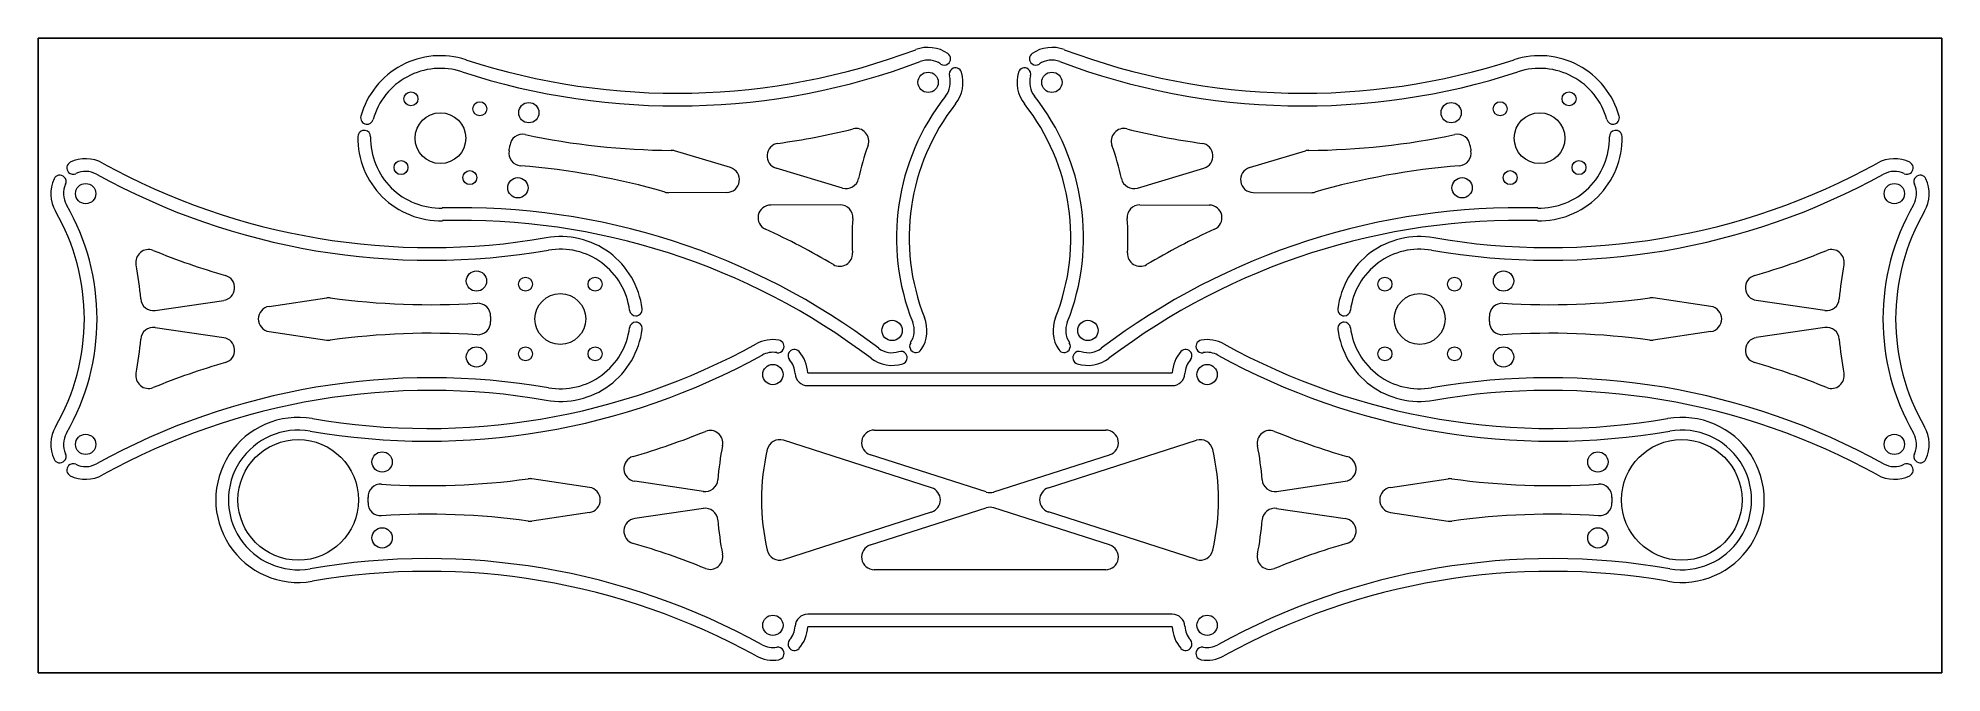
# Model space of a CAD drawing. Header units: millimetres. Extents: x 0 to 300, y 0 to 100.
import ezdxf

# ---------------------------------------------------------------- set-up
doc = ezdxf.new("R2010")
doc.units = ezdxf.units.MM

msp = doc.modelspace()

# ---------------------------------------------------------------- linework, layer by layer
for p, q in [((300, 100), (0, 100)), ((0, 100), (0, 0)), ((300, 0), (300, 100)), ((143.38, 95.94), (143.38, 95.94)), ((143.97, 95.13), (143.97, 95.13)), ((156.03, 95.13), (156.03, 95.13)), ((156.62, 95.94), (156.62, 95.94)), ((51.54, 85.45), (51.54, 85.45)), ((51.69, 86.44), (51.69, 86.44)), ((248.31, 86.44), (248.31, 86.44)), ((248.46, 85.45), (248.46, 85.45)), ((4.12, 78.11), (4.12, 78.11)), ((4.82, 78.83), (4.82, 78.83)), ((295.18, 78.83), (295.18, 78.83)), ((295.88, 78.11), (295.88, 78.11)), ((94.2, 56.25), (94.2, 56.25)), ((94.2, 55.25), (94.2, 55.25)), ((205.8, 56.25), (205.8, 56.25)), ((205.8, 55.25), (205.8, 55.25)), ((117.43, 50.95), (117.43, 50.95)), ((118.3, 50.46), (118.3, 50.46)), ((136.75, 50.26), (136.75, 50.26)), ((137.54, 50.87), (137.54, 50.87)), ((162.46, 50.87), (162.46, 50.87)), ((163.25, 50.26), (163.25, 50.26)), ((181.7, 50.46), (181.7, 50.46)), ((182.57, 50.95), (182.57, 50.95)), ((4.12, 33.39), (4.12, 33.39)), ((295.88, 33.39), (295.88, 33.39)), ((4.82, 32.67), (4.82, 32.67)), ((295.18, 32.67), (295.18, 32.67)), ((117.43, 3.55), (117.43, 3.55)), ((118.3, 4.04), (118.3, 4.04)), ((181.7, 4.04), (181.7, 4.04)), ((182.57, 3.55), (182.57, 3.55)), ((0, 0), (300, 0))]:
    msp.add_line(p, q)
at = {"color": 7, "linetype": 'Continuous', "lineweight": 15}
for p, q in [((109.09, 79.59), (100.31, 82.23)), ((190.91, 79.59), (199.69, 82.23)), ((126.75, 76.38), (116.28, 79.52)), ((173.25, 76.38), (183.72, 79.52)), ((108.52, 75.68), (99.35, 75.65)), ((191.48, 75.68), (200.65, 75.65)), ((126.37, 73.74), (115.44, 73.7)), ((173.63, 73.74), (184.56, 73.7)), ((18.46, 57.08), (29.28, 58.69)), ((36.4, 57.73), (45.48, 59.08)), ((263.6, 57.73), (254.52, 59.08)), ((281.54, 57.08), (270.72, 58.69)), ((18.46, 54.42), (29.28, 52.81)), ((281.54, 54.42), (270.72, 52.81)), ((36.4, 53.77), (45.48, 52.42)), ((263.6, 53.77), (254.52, 52.42)), ((121.29, 47.25), (178.71, 47.25)), ((121.29, 45.25), (178.71, 45.25)), ((140.79, 29.15), (117.45, 36.65)), ((131.77, 38.25), (168.23, 38.25)), ((159.21, 29.15), (182.55, 36.65)), ((149.39, 28.5), (131.16, 34.35)), ((150.61, 28.5), (168.84, 34.35)), ((86.89, 29.23), (77.82, 30.58)), ((104.83, 28.58), (94.02, 30.19)), ((195.17, 28.58), (205.98, 30.19)), ((213.11, 29.23), (222.18, 30.58)), ((86.89, 25.27), (77.82, 23.92)), ((104.83, 25.92), (94.02, 24.31)), ((117.45, 17.85), (140.79, 25.35)), ((131.16, 20.15), (149.39, 26)), ((168.84, 20.15), (150.61, 26)), ((182.55, 17.85), (159.21, 25.35)), ((195.17, 25.92), (205.98, 24.31)), ((213.11, 25.27), (222.18, 23.92)), ((168.23, 16.25), (131.77, 16.25)), ((178.71, 9.25), (121.29, 9.25)), ((178.71, 7.25), (121.29, 7.25))]:
    msp.add_line(p, q, dxfattribs=at)
for centre, radius in [((140.25, 93.03), 1.6), ((159.75, 93.03), 1.6), ((58.76, 90.44), 1.1), ((241.24, 90.44), 1.1), ((63.4, 84.23), 4), ((69.61, 88.87), 1.1), ((77.33, 88.25), 1.6), ((222.67, 88.25), 1.6), ((230.39, 88.87), 1.1), ((236.6, 84.23), 4), ((57.19, 79.6), 1.1), ((68.03, 78.02), 1.1), ((75.61, 76.42), 1.6), ((224.39, 76.42), 1.6), ((231.97, 78.02), 1.1), ((242.81, 79.6), 1.1), ((7.5, 75.5), 1.6), ((292.5, 75.5), 1.6), ((69.08, 61.73), 1.6), ((230.92, 61.73), 1.6), ((76.81, 61.23), 1.1), ((87.77, 61.23), 1.1), ((212.23, 61.23), 1.1), ((223.19, 61.23), 1.1), ((82.29, 55.75), 4), ((217.71, 55.75), 4), ((134.57, 53.94), 1.6), ((165.43, 53.94), 1.6), ((69.08, 49.77), 1.6), ((76.81, 50.27), 1.1), ((87.77, 50.27), 1.1), ((212.23, 50.27), 1.1), ((223.19, 50.27), 1.1), ((230.92, 49.77), 1.6), ((115.79, 47), 1.6), ((184.21, 47), 1.6), ((7.5, 36), 1.6), ((41, 27.25), 9.5), ((259, 27.25), 9.5), ((292.5, 36), 1.6), ((54.21, 33.23), 1.6), ((245.79, 33.23), 1.6), ((54.21, 21.27), 1.6), ((245.79, 21.27), 1.6), ((115.79, 7.5), 1.6), ((184.21, 7.5), 1.6)]:
    msp.add_circle(centre, radius, dxfattribs=at)
for centre, radius, start, end in [((63.4, 84.23), 13, 71.932, 164.5565), ((100.61, 198.31), 109, 251.932, 290.6295), ((100.61, 198.31), 107, 251.932, 290.6295), ((140.25, 93.03), 5.5, 55.6546, 110.6295), ((140.25, 93.03), 3.5, 55.6546, 110.6295), ((159.75, 93.03), 5.5, 69.3705, 124.3454), ((159.75, 93.03), 3.5, 69.3705, 124.3454), ((199.39, 198.31), 109, 249.3705, 288.068), ((199.39, 198.31), 107, 249.3705, 288.068), ((236.6, 84.23), 13, 15.4435, 108.068), ((63.4, 84.23), 11, 71.932, 164.5565), ((140.25, 93.03), 3.5, 321.7372, 16.7122), ((140.25, 93.03), 5.5, 321.7372, 16.7122), ((159.75, 93.03), 5.5, 163.2878, 218.2628), ((159.75, 93.03), 3.5, 163.2878, 218.2628), ((236.6, 84.23), 11, 15.4435, 108.068), ((171.26, 68.57), 36, 141.7372, 201.7372), ((128.74, 68.57), 36, 338.2628, 38.2628), ((171.26, 68.57), 34, 141.7372, 201.7372), ((128.74, 68.57), 34, 338.2628, 38.2628), ((63.4, 84.23), 13, 178.918, 271.5425), ((63.4, 84.23), 11, 178.918, 271.5425), ((76.32, 82.84), 2, 78.1199, 173.8628), ((100.61, 198.31), 116, 258.1199, 269.5718), ((100.61, 198.31), 116, 277.9138, 283.8725), ((128.91, 83.76), 2, 340.2729, 103.8725), ((171.09, 83.76), 2, 76.1275, 199.7271), ((199.39, 198.31), 116, 256.1275, 262.0862), ((199.39, 198.31), 116, 270.4282, 281.8801), ((223.68, 82.84), 2, 6.1372, 101.8801), ((236.6, 84.23), 13, 268.4575, 1.082), ((236.6, 84.23), 11, 268.4575, 1.082), ((76.18, 81.89), 2, 169.6117, 265.3546), ((63.4, 84.23), 11, 349.6117, 353.8628), ((99.73, 80.32), 2, 73.2832, 89.5718), ((116.86, 81.44), 2, 97.9138, 253.2832), ((171.26, 68.57), 43, 160.2729, 167.5164), ((128.74, 68.57), 43, 12.4836, 19.7271), ((183.14, 81.44), 2, 286.7168, 82.0862), ((200.27, 80.32), 2, 90.4282, 106.7168), ((223.82, 81.89), 2, 274.6454, 10.3883), ((236.6, 84.23), 11, 186.1372, 190.3883), ((7.5, 75.5), 5.5, 61.1077, 116.0826), ((7.5, 75.5), 3.5, 61.1077, 116.0826), ((61.86, 174), 109, 241.1077, 279.8053), ((61.86, 174), 107, 241.1077, 279.8053), ((66.63, -35.72), 116, 73.9027, 85.3546), ((108.52, 77.68), 2, 270.1912, 73.2832), ((191.48, 77.68), 2, 106.7168, 269.8088), ((233.37, -35.72), 116, 94.6454, 106.0973), ((238.14, 174), 109, 260.1947, 298.8923), ((238.14, 174), 107, 260.1947, 298.8923), ((292.5, 75.5), 5.5, 63.9174, 118.8923), ((292.5, 75.5), 3.5, 63.9174, 118.8923), ((7.5, 75.5), 5.5, 155.0251, 210), ((7.5, 75.5), 3.5, 155.0251, 210), ((99.34, 77.65), 2, 253.9027, 270.1912), ((127.33, 78.29), 2, 253.2832, 347.5164), ((172.67, 78.29), 2, 192.4836, 286.7168), ((200.66, 77.65), 2, 269.8088, 286.0973), ((292.5, 75.5), 3.5, 330, 24.9749), ((292.5, 75.5), 5.5, 330, 24.9749), ((-26.71, 55.75), 34, 330, 30), ((-26.71, 55.75), 36, 330, 30), ((66.63, -35.72), 109, 52.8449, 91.5425), ((115.45, 71.7), 2, 90.1912, 245.5606), ((126.38, 71.74), 2, 355.9581, 90.1912), ((233.37, -35.72), 109, 88.4575, 127.1551), ((173.62, 71.74), 2, 89.8088, 184.0419), ((184.55, 71.7), 2, 294.4394, 89.8088), ((326.71, 55.75), 36, 150, 210), ((326.71, 55.75), 34, 150, 210), ((66.63, -35.72), 107, 52.8449, 91.5425), ((66.63, -35.72), 116, 59.6019, 65.5606), ((171.26, 68.57), 43, 175.9581, 183.2015), ((233.37, -35.72), 107, 88.4575, 127.1551), ((128.74, 68.57), 43, 356.7985, 4.0419), ((233.37, -35.72), 116, 114.4394, 120.3981), ((17.39, 64.69), 2, 67.8647, 191.4643), ((61.86, 174), 116, 247.8647, 253.8234), ((82.29, 55.75), 13, 7.1808, 99.8053), ((82.29, 55.75), 11, 7.1808, 99.8053), ((126.33, 66.05), 2, 239.6019, 3.2015), ((173.67, 66.05), 2, 176.7985, 300.3981), ((217.71, 55.75), 13, 80.1947, 172.8192), ((217.71, 55.75), 11, 80.1947, 172.8192), ((238.14, 174), 116, 286.1766, 292.1353), ((282.61, 64.69), 2, 348.5357, 112.1353), ((-26.71, 55.75), 43, 4.2209, 11.4643), ((326.71, 55.75), 43, 168.5357, 175.7791), ((28.98, 60.67), 2, 278.454, 73.8234), ((271.02, 60.67), 2, 106.1766, 261.546), ((18.17, 59.06), 2, 184.2209, 278.454), ((36.7, 55.75), 2, 98.454, 261.546), ((45.77, 57.1), 2, 82.1654, 98.454), ((61.86, 174), 116, 262.1654, 273.6173), ((69.3, 56.23), 2, 357.8744, 93.6173), ((230.7, 56.23), 2, 86.3827, 182.1256), ((238.14, 174), 116, 266.3827, 277.8346), ((254.23, 57.1), 2, 81.546, 97.8346), ((263.3, 55.75), 2, 278.454, 81.546), ((281.83, 59.06), 2, 261.546, 355.7791), ((18.17, 52.44), 2, 81.546, 175.7791), ((69.3, 55.27), 2, 266.3827, 2.1256), ((82.29, 55.75), 11, 177.8744, 182.1256), ((82.29, 55.75), 13, 260.1947, 352.8192), ((82.29, 55.75), 11, 260.1947, 352.8192), ((134.57, 53.94), 3.5, 326.7623, 21.7372), ((134.57, 53.94), 5.5, 326.7623, 21.7372), ((165.43, 53.94), 5.5, 158.2628, 213.2377), ((165.43, 53.94), 3.5, 158.2628, 213.2377), ((217.71, 55.75), 13, 187.1808, 279.8053), ((217.71, 55.75), 11, 187.1808, 279.8053), ((217.71, 55.75), 11, 357.8744, 2.1256), ((230.7, 55.27), 2, 177.8744, 273.6173), ((281.83, 52.44), 2, 4.2209, 98.454), ((-26.71, 55.75), 43, 348.5357, 355.7791), ((28.98, 50.83), 2, 286.1766, 81.546), ((61.44, 145.5), 107, 260.1947, 298.8923), ((45.77, 54.4), 2, 261.546, 277.8346), ((61.86, -62.5), 116, 86.3827, 97.8346), ((115.79, 47), 5.5, 80.22, 118.8923), ((134.57, 53.94), 3.5, 232.8449, 287.8199), ((165.43, 53.94), 3.5, 252.1801, 307.1551), ((184.21, 47), 5.5, 61.1077, 99.78), ((238.56, 145.5), 107, 241.1077, 279.8053), ((238.14, -62.5), 116, 82.1654, 93.6173), ((254.23, 54.4), 2, 262.1654, 278.454), ((271.02, 50.83), 2, 98.454, 253.8234), ((326.71, 55.75), 43, 184.2209, 191.4643), ((61.86, -62.5), 116, 106.1766, 112.1353), ((61.44, 145.5), 109, 260.1947, 298.8923), ((115.79, 47), 3.5, 80.22, 118.8923), ((115.79, 47), 3.5, 2.6053, 41.2776), ((115.79, 47), 5.5, 2.6053, 41.2776), ((134.57, 53.94), 5.5, 232.8449, 287.8199), ((165.43, 53.94), 5.5, 252.1801, 307.1551), ((184.21, 47), 5.5, 138.7224, 177.3947), ((184.21, 47), 3.5, 138.7224, 177.3947), ((184.21, 47), 3.5, 61.1077, 99.78), ((238.56, 145.5), 109, 241.1077, 279.8053), ((238.14, -62.5), 116, 67.8647, 73.8234), ((61.86, -62.5), 109, 80.1947, 118.8923), ((17.39, 46.81), 2, 168.5357, 292.1353), ((121.29, 47.25), 2, 182.6053, 270), ((178.71, 47.25), 2, 270, 357.3947), ((238.14, -62.5), 109, 61.1077, 99.8053), ((282.61, 46.81), 2, 247.8647, 11.4643), ((61.86, -62.5), 107, 80.1947, 118.8923), ((238.14, -62.5), 107, 61.1077, 99.8053), ((41, 27.25), 13, 80.1947, 279.8053), ((259, 27.25), 13, 260.1947, 99.8053), ((7.5, 36), 5.5, 150, 204.9749), ((7.5, 36), 3.5, 150, 204.9749), ((41, 27.25), 11, 80.1947, 279.8053), ((61.44, 145.5), 116, 286.1766, 292.1353), ((105.9, 36.19), 2, 348.5357, 112.1353), ((116.84, 34.74), 2, 72.2084, 167.2705), ((131.77, 36.25), 2, 90, 252.2084), ((168.23, 36.25), 2, 287.7916, 90), ((183.16, 34.74), 2, 12.7295, 107.7916), ((194.1, 36.19), 2, 67.8647, 191.4643), ((238.56, 145.5), 116, 247.8647, 253.8234), ((259, 27.25), 11, 260.1947, 99.8053), ((292.5, 36), 3.5, 335.0251, 30), ((292.5, 36), 5.5, 335.0251, 30), ((94.31, 32.17), 2, 106.1766, 261.546), ((150, 27.25), 43, 168.5357, 175.7791), ((150, 27.25), 36, 167.2705, 192.7295), ((150, 27.25), 36, 347.2705, 12.7295), ((150, 27.25), 43, 4.2209, 11.4643), ((205.69, 32.17), 2, 278.454, 73.8234), ((7.5, 36), 5.5, 243.9174, 298.8923), ((7.5, 36), 3.5, 243.9174, 298.8923), ((61.44, 145.5), 116, 266.3827, 277.8346), ((77.52, 28.6), 2, 81.546, 97.8346), ((105.12, 30.56), 2, 261.546, 355.7791), ((194.88, 30.56), 2, 184.2209, 278.454), ((222.48, 28.6), 2, 82.1654, 98.454), ((238.56, 145.5), 116, 262.1654, 273.6173), ((292.5, 36), 5.5, 241.1077, 296.0826), ((292.5, 36), 3.5, 241.1077, 296.0826), ((53.99, 27.73), 2, 86.3827, 182.1256), ((41, 27.25), 11, 357.8744, 2.1256), ((86.59, 27.25), 2, 278.454, 81.546), ((140.18, 27.25), 2, 287.7916, 72.2084), ((150, 30.4), 2, 252.2084, 287.7916), ((159.82, 27.25), 2, 107.7916, 252.2084), ((213.41, 27.25), 2, 98.454, 261.546), ((246.01, 27.73), 2, 357.8744, 93.6173), ((259, 27.25), 11, 177.8744, 182.1256), ((53.99, 26.77), 2, 177.8744, 273.6173), ((61.44, -91), 116, 82.1654, 93.6173), ((94.31, 22.33), 2, 98.454, 253.8234), ((105.12, 23.94), 2, 4.2209, 98.454), ((150, 27.25), 43, 184.2209, 191.4643), ((150, 24.1), 2, 72.2084, 107.7916), ((150, 27.25), 43, 348.5357, 355.7791), ((194.88, 23.94), 2, 81.546, 175.7791), ((205.69, 22.33), 2, 286.1766, 81.546), ((238.56, -91), 116, 86.3827, 97.8346), ((246.01, 26.77), 2, 266.3827, 2.1256), ((77.52, 25.9), 2, 262.1654, 278.454), ((222.48, 25.9), 2, 261.546, 277.8346), ((61.44, -91), 109, 61.1077, 99.8053), ((61.44, -91), 116, 67.8647, 73.8234), ((105.9, 18.31), 2, 247.8647, 11.4643), ((116.84, 19.76), 2, 192.7295, 287.7916), ((131.77, 18.25), 2, 107.7916, 270), ((168.23, 18.25), 2, 270, 72.2084), ((183.16, 19.76), 2, 252.2084, 347.2705), ((238.56, -91), 109, 80.1947, 118.8923), ((194.1, 18.31), 2, 168.5357, 292.1353), ((238.56, -91), 116, 106.1766, 112.1353), ((61.44, -91), 107, 61.1077, 99.8053), ((238.56, -91), 107, 80.1947, 118.8923), ((121.29, 7.25), 2, 90, 177.3947), ((178.71, 7.25), 2, 2.6053, 90), ((115.79, 7.5), 3.5, 318.7224, 357.3947), ((115.79, 7.5), 5.5, 318.7224, 357.3947), ((184.21, 7.5), 5.5, 182.6053, 221.2776), ((184.21, 7.5), 3.5, 182.6053, 221.2776), ((115.79, 7.5), 3.5, 241.1077, 279.78), ((115.79, 7.5), 3.5, 241.1077, 279.78), ((184.21, 7.5), 3.5, 260.22, 298.8923), ((115.79, 7.5), 5.5, 241.1077, 279.78), ((184.21, 7.5), 5.5, 260.22, 298.8923)]:
    msp.add_arc(centre, radius, start, end, dxfattribs=at)
at = {"lineweight": 15}
for centre, start, end in [((142.79, 96.74), 306.1834, 55.6546), ((157.21, 96.74), 124.3454, 233.8166), ((142.79, 96.74), 235.6546, 306.1834), ((144.56, 94.32), 126.1834, 196.7122), ((144.56, 94.32), 16.7122, 126.1834), ((155.44, 94.32), 53.8166, 163.2878), ((155.44, 94.32), 343.2878, 53.8166), ((157.21, 96.74), 233.8166, 304.3454), ((51.83, 87.43), 164.5565, 261.7372), ((51.83, 87.43), 261.7372, 344.5565), ((248.17, 87.43), 195.4435, 278.2628), ((248.17, 87.43), 278.2628, 15.4435), ((51.4, 84.46), 81.7372, 178.918), ((51.4, 84.46), 358.918, 81.7372), ((248.6, 84.46), 98.2628, 181.082), ((248.6, 84.46), 1.082, 98.2628), ((3.42, 77.4), 45.5539, 155.0251), ((3.42, 77.4), 335.0251, 45.5539), ((5.52, 79.54), 116.0826, 225.5539), ((5.52, 79.54), 225.5539, 296.0826), ((294.48, 79.54), 243.9174, 314.4461), ((294.48, 79.54), 314.4461, 63.9174), ((296.58, 77.4), 134.4461, 204.9749), ((296.58, 77.4), 24.9749, 134.4461), ((94.2, 57.25), 187.1808, 270), ((94.2, 57.25), 270, 7.1808), ((205.8, 57.25), 172.8192, 270), ((205.8, 57.25), 270, 352.8192), ((94.2, 54.25), 90, 172.8192), ((94.2, 54.25), 352.8192, 90), ((205.8, 54.25), 90, 187.1808), ((205.8, 54.25), 7.1808, 90), ((116.56, 51.43), 330.7488, 80.22), ((138.34, 51.47), 146.7623, 217.2911), ((161.66, 51.47), 322.7089, 33.2377), ((183.44, 51.43), 99.78, 209.2512), ((116.56, 51.43), 260.22, 330.7488), ((119.17, 49.97), 150.7488, 221.2776), ((119.17, 49.97), 41.2776, 150.7488), ((135.95, 49.65), 37.2911, 107.8199), ((135.95, 49.65), 287.8199, 37.2911), ((138.34, 51.47), 217.2911, 326.7623), ((161.66, 51.47), 213.2377, 322.7089), ((164.05, 49.65), 142.7089, 252.1801), ((164.05, 49.65), 72.1801, 142.7089), ((180.83, 49.97), 29.2512, 138.7224), ((180.83, 49.97), 318.7224, 29.2512), ((183.44, 51.43), 209.2512, 279.78), ((3.42, 34.1), 204.9749, 314.4461), ((3.42, 34.1), 314.4461, 24.9749), ((296.58, 34.1), 155.0251, 225.5539), ((296.58, 34.1), 225.5539, 335.0251), ((5.52, 31.96), 134.4461, 243.9174), ((5.52, 31.96), 63.9174, 134.4461), ((294.48, 31.96), 45.5539, 116.0826), ((294.48, 31.96), 296.0826, 45.5539), ((116.56, 3.07), 29.2512, 99.78), ((116.56, 3.07), 279.78, 29.2512), ((119.17, 4.53), 138.7224, 209.2512), ((119.17, 4.53), 209.2512, 318.7224), ((180.83, 4.53), 221.2776, 330.7488), ((180.83, 4.53), 330.7488, 41.2776), ((183.44, 3.07), 150.7488, 260.22), ((183.44, 3.07), 80.22, 150.7488)]:
    msp.add_arc(centre, 1, start, end, dxfattribs=at)

doc.saveas('drawing.dxf')
